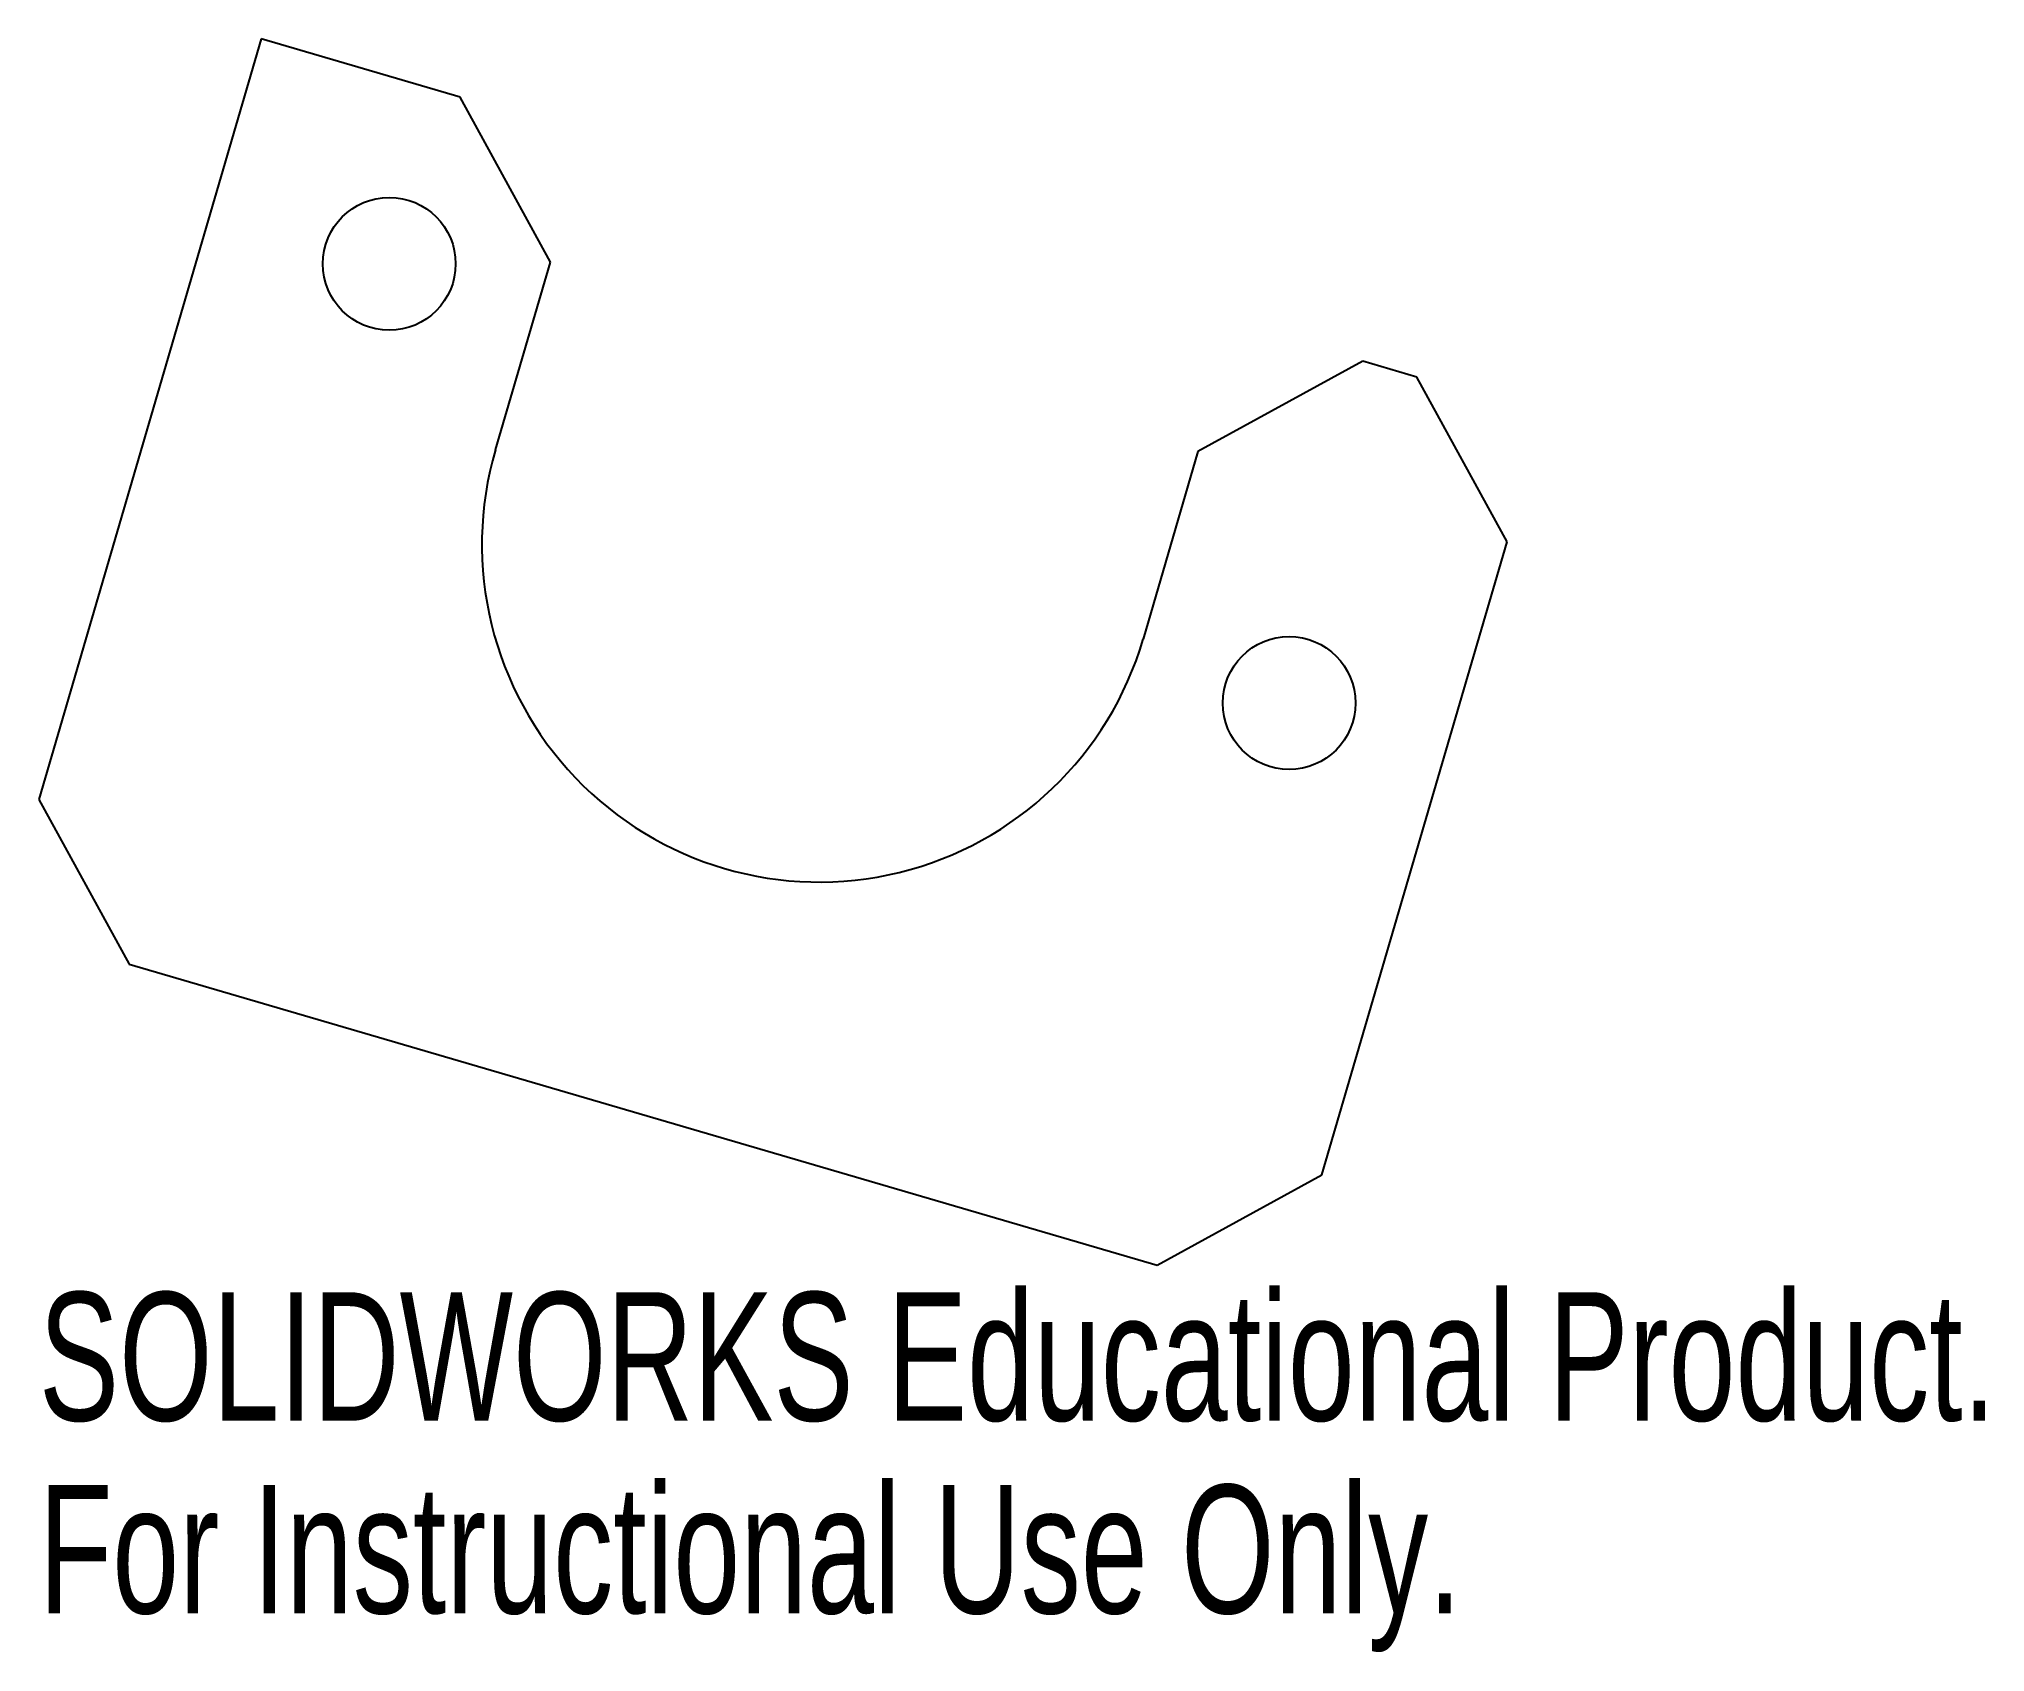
# Model space of a CAD drawing. Header units: millimetres. Extents: x 1510.6 to 1583.9, y 158.3 to 219.
import ezdxf

# ---------------------------------------------------------------- set-up
doc = ezdxf.new("R2010")
doc.units = ezdxf.units.MM
doc.styles.add('SLDTEXTSTYLE0', font='TXT', dxfattribs={"width": 0.7})

msp = doc.modelspace()

# ---------------------------------------------------------------- linework, layer by layer
at = {"color": 7, "linetype": 'Continuous', "lineweight": 25}
for p, q in [((1518.992, 219.027), (1510.622, 190.41)), ((1526.483, 216.836), (1518.992, 219.027)), ((1529.878, 210.633), (1526.483, 216.836)), ((1527.811, 203.565), (1529.878, 210.633)), ((1560.459, 206.898), (1554.257, 203.503)), ((1562.496, 206.302), (1560.459, 206.898)), ((1565.892, 200.1), (1562.496, 206.302)), ((1554.257, 203.503), (1552.189, 196.435)), ((1558.925, 176.281), (1565.892, 200.1)), ((1510.622, 190.41), (1514.017, 184.207)), ((1514.017, 184.207), (1552.722, 172.886)), ((1552.722, 172.886), (1558.925, 176.281))]:
    msp.add_line(p, q, dxfattribs=at)
for centre in [(1523.811, 210.565), (1557.689, 194.037)]:
    msp.add_circle(centre, 2.5, dxfattribs=at)
msp.add_arc((1540, 200), 12.7, 163.6958, 343.6958, dxfattribs=at)

# ---------------------------------------------------------------- texts
at = {"color": 7, "linetype": 'Continuous', "char_height": 4.83362, "attachment_point": 1, "style": 'SLDTEXTSTYLE0'}
for s, insert in [('SOLIDWORKS Educational Product.', (1510.622, 171.866)), ('For Instructional Use Only.', (1510.622, 164.616))]:
    msp.add_mtext(s, dxfattribs=dict(at, insert=insert))

doc.saveas('drawing.dxf')
